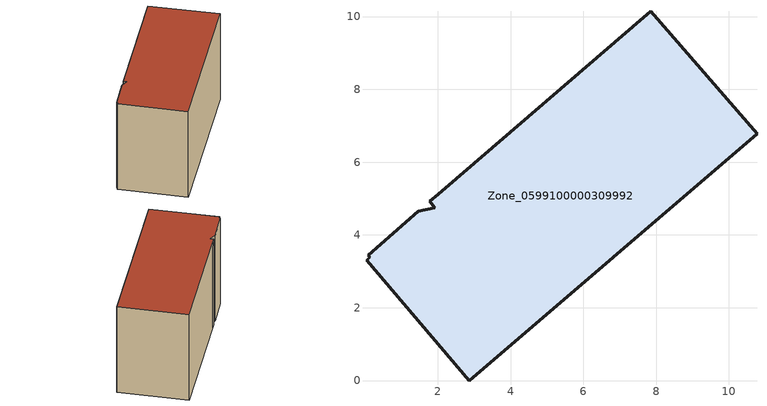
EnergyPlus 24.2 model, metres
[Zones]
Zone_0599100000309992
 floor ground (C_G): 2.01,5.12 7.85,10.14 10.77,6.78 2.87,0 0.04,3.31 0.13,3.39 0.09,3.44 1.47,4.65 1.92,4.75 1.78,4.92 z0
 wall outside (C_F): 7.85,10.14 2.01,5.12 1.78,4.92 1.92,4.75 1.47,4.65 0.09,3.44 0.13,3.39 0.04,3.31 2.87,0 10.77,6.78 7.85,10.14 z0:6.3
 roof outside (C_R): 1.47,4.65 0.09,3.44 0.13,3.39 0.04,3.31 2.87,0 10.77,6.78 7.85,10.14 2.01,5.12 1.78,4.92 1.92,4.75 z6.3
[BUILDING]
Pand.0599100000309992: North Axis=0; Terrain=City; Loads Convergence Tolerance Value=0.04; Temperature Convergence Tolerance Value=0.4; Solar Distribution=FullExterior; Maximum Number of Warmup Days=25; Minimum Number of Warmup Days=1
[Site:Location]
Rotterdam.The.Hague.AP_ZH_NLD Design_Conditions: Latitude=51.96; Longitude=4.45; Time Zone=1; Elevation=-4.5
[SITE:GROUNDTEMPERATURE:BUILDINGSURFACE]
18, 18, 18, 18, 18, 18, 18, 18, 18, 18, 18, 18
[MATERIAL] Thermal Absorptance=0.9; Solar Absorptance=0.7; Visible Absorptance=0.7
Name | Roughness | Thickness | Conductivity | Density | Specific Heat
G.TI.1946 | MediumSmooth | 0.15 | 1 | 540 | 1210
F.TI.1946 | Rough | 0.3 | 0.857143 | 1920 | 840
R.TI.1946 | MediumRough | 0.2 | 0.1 | 1500 | 1000
[CONSTRUCTION]
C_G: G.TI.1946
C_F: F.TI.1946
C_R: R.TI.1946
[ZONE]
Zone_0599100000309992: Type=1; Multiplier=1; Ceiling Height=Autocalculate; Volume=Autocalculate; Floor Area=autocalculate; Part of Total Floor Area=Yes
[ZONEINFILTRATION:DESIGNFLOWRATE]
Infil_Zone_0599100000309992: Zone or ZoneList or Space or SpaceList=Zone_0599100000309992; Schedule=AlwaysOn; Design Flow Rate Calculation Method=Flow/Area; Flow Rate per Floor Area=0.003; Constant Term Coefficient=1; Temperature Term Coefficient=0; Velocity Term Coefficient=0; Velocity Squared Term Coefficient=0
[HVACTEMPLATE:ZONE:IDEALLOADSAIRSYSTEM]
Zone_0599100000309992: Maximum Heating Supply Air Temperature=50; Minimum Cooling Supply Air Temperature=13; Maximum Heating Supply Air Humidity Ratio=0.0156; Minimum Cooling Supply Air Humidity Ratio=0.0077; Heating Limit=NoLimit; Cooling Limit=NoLimit; Dehumidification Control Type=ConstantSensibleHeatRatio; Cooling Sensible Heat Ratio=0.7; Dehumidification Setpoint=60; Humidification Control Type=None; Humidification Setpoint=30; Outdoor Air Method=None; Outdoor Air Flow Rate per Person=0.00944; Outdoor Air Flow Rate per Zone Floor Area=0; Outdoor Air Flow Rate per Zone=0; Demand Controlled Ventilation Type=None; Outdoor Air Economizer Type=NoEconomizer; Heat Recovery Type=None; Sensible Heat Recovery Effectiveness=0.7; Latent Heat Recovery Effectiveness=0.65
[ZONECONTROL:THERMOSTAT]
ThermostatControl_Zone_0599100000309992: Zone or ZoneList=Zone_0599100000309992; Control Type Schedule=DualSetpointControlType; Control 1=Thermostat_Zone_0599100000309992; Temperature Difference Between Cutout And Setpoint=0
[THERMOSTATSETPOINT:DUALSETPOINT]
Thermostat_Zone_0599100000309992: Heating Setpoint Temperature Schedule=HeatingSetpoint_Zone_0599100000309992; Cooling Setpoint Temperature Schedule=CoolingSetpoint_Zone_0599100000309992
[SCHEDULE:COMPACT]
HeatingSetpoint_Zone_0599100000309992: Through: 12/31, For: AllDays, Until: 24:00, 21
CoolingSetpoint_Zone_0599100000309992: Through: 12/31, For: AllDays, Until: 24:00, 24
DualSetpointControlType: Through: 12/31, For: AllDays, Until: 24:00, 4
AlwaysOn: Through: 12/31, For: AllDays, Until: 24:00, 1
